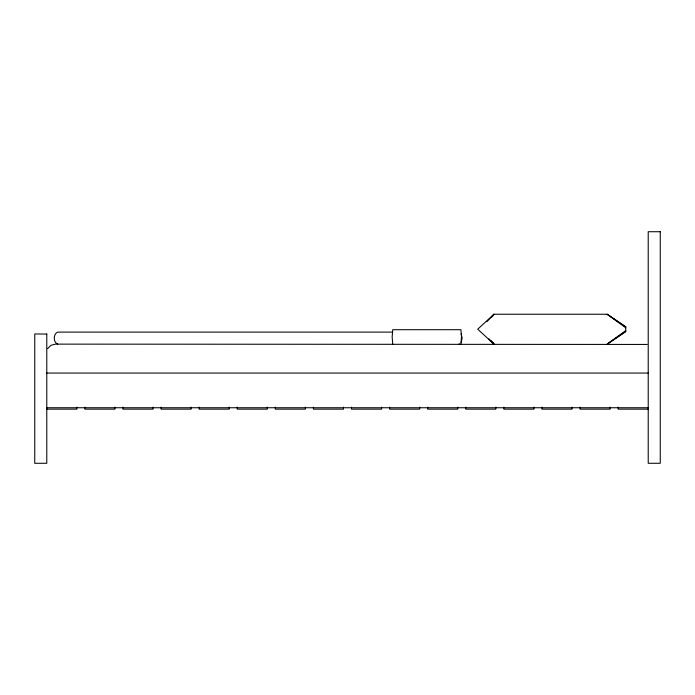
<?xml version="1.0" encoding="UTF-8"?>
<svg xmlns="http://www.w3.org/2000/svg" width="695" height="695" viewBox="0 0 695 695"><rect width="100%" height="100%" fill="white"/><g stroke="black" fill="none" stroke-linecap="round" stroke-linejoin="round"><path stroke-width="1.04" d="M461.167 342.374L462.166 338.126L461.167 333.869M460.907 344.138L461.489 336.919L460.907 329.708L392.736 329.708L392.162 336.919L392.736 344.138M492.729 315.904L493.971 314.244L607.152 314.244L625.743 326.746M47.616 348.647L50.926 345.337L55.435 344.129L647.184 344.442M491.356 317.563L493.971 314.244L477.717 329.187L493.971 344.129L492.729 342.47M486.804 321.716L493.971 314.244M625.743 330.577L607.152 344.129L625.743 331.419M608.038 343.538L625.743 331.628L625.743 326.676M458.77 344.138L459.647 343.929M392.658 332.106L57.781 332.106C53.115 333.583 53.115 342.67 57.781 344.138M46.782 334.069L34.75 333.965L34.75 463.278L46.782 463.278L46.782 333.965M46.782 373.059L648.218 373.059M46.782 407.748L648.218 407.748M46.782 409.147L76.85 409.147L76.85 407.14M648.218 409.147L618.15 409.147L618.15 407.14M625.743 326.954L607.152 314.244L625.743 327.788M488.95 338.899L493.971 344.129L491.356 340.811M610.132 407.14L610.132 409.147L580.056 409.147L580.056 407.14M572.037 407.14L572.037 409.147L541.97 409.147L541.97 407.14M533.951 407.14L533.951 409.147L503.875 409.147L503.875 407.14M495.856 407.14L495.856 409.147L465.78 409.147L465.78 407.14M457.762 407.14L457.762 409.147L427.694 409.147L427.694 407.14M419.676 407.14L419.676 409.147L389.6 409.147L389.6 407.14M381.581 407.14L381.581 409.147L351.514 409.147L351.514 407.14M343.486 407.14L343.486 409.147L313.419 409.147L313.419 407.14M305.4 407.14L305.4 409.147L275.324 409.147L275.324 407.14M267.306 407.14L267.306 409.147L237.238 409.147L237.238 407.14M229.22 407.14L229.22 409.147L199.144 409.147L199.144 407.14M191.125 407.14L191.125 409.147L161.049 409.147L161.049 407.14M153.03 407.14L153.03 409.147L122.963 409.147L122.963 407.14M114.944 407.14L114.944 409.147L84.868 409.147L84.868 407.14M660.25 231.722L648.218 231.722L648.218 463.278L660.25 463.278L660.25 231.739"/></g></svg>
